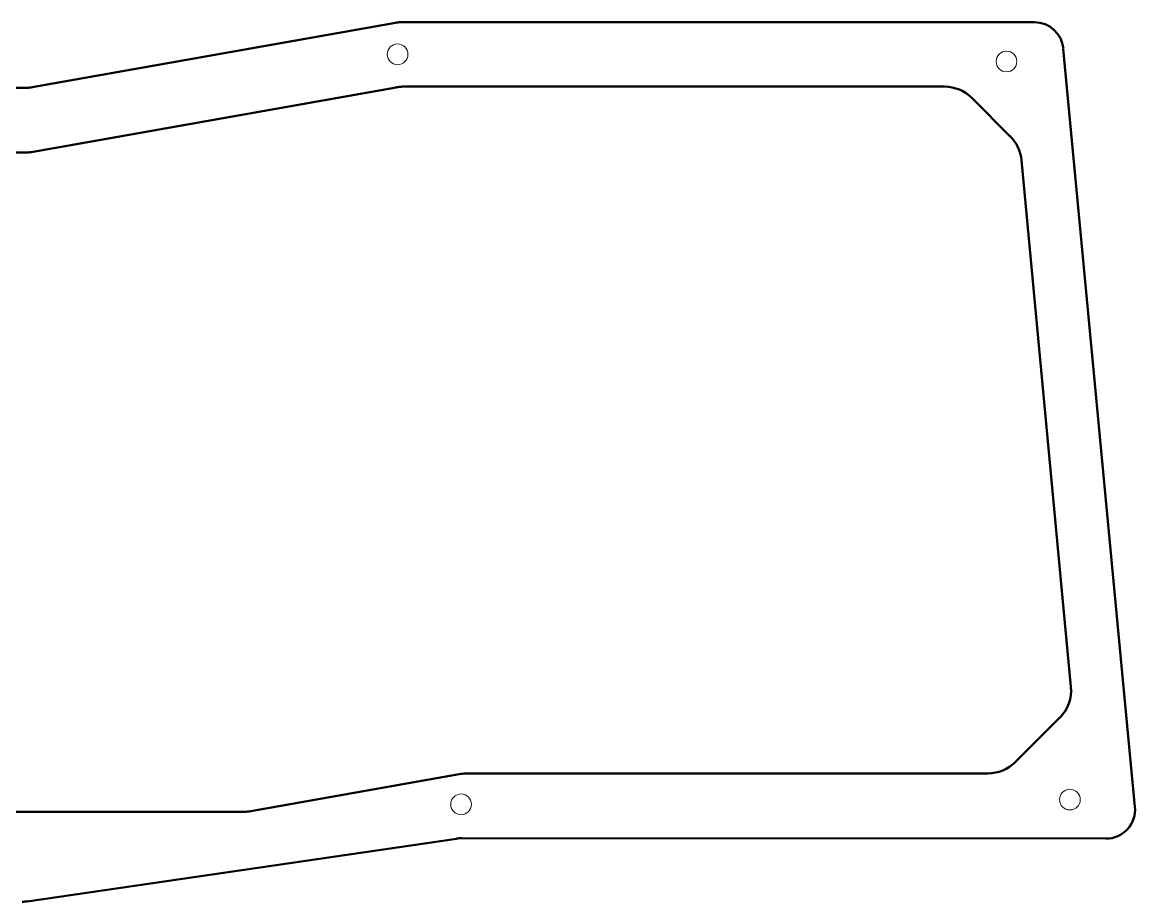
# Model space of a CAD drawing. Header units: millimetres. Extents: x -1113 to 163, y -392 to 100.
# Drawn here: x -909.5 to -737.5, y -36.3 to 99.7 of the extents above; entities that cross this region are included whole.
import ezdxf

# ---------------------------------------------------------------- set-up
doc = ezdxf.new("R2010")
doc.units = ezdxf.units.MM
doc.header["$MEASUREMENT"] = 0
doc.layers.add('Layer 1', color=7, linetype='Continuous')

msp = doc.modelspace()

# ---------------------------------------------------------------- linework, layer by layer
at = {"layer": 'Layer 1', "color": 250, "lineweight": 20}
for centre in [(-851.5236, 94.7228), (-757.4333, 93.6162), (-747.6388, -20.5043), (-841.72, -21.2308)]:
    msp.add_ellipse(centre, major_axis=(0, 1.6), ratio=1, dxfattribs=at)
at = {"layer": 'Layer 1', "color": 250, "lineweight": 50}
for points in [[(-907.9793, 89.6251), (-907.9793, 89.6251), (-851.8453, 99.6157), (-851.8453, 99.6157)], [(-851.0516, 99.6792), (-851.3158, 99.6792), (-851.5795, 99.6559), (-851.8396, 99.6096)], [(-851.0621, 99.6792), (-851.0621, 99.6792), (-753.1372, 99.6792), (-753.1372, 99.6792)], [(-748.6484, 95.6011), (-748.8651, 97.9125), (-750.8052, 99.6792), (-753.1267, 99.6792)], [(-748.6711, 95.5941), (-748.6711, 95.5941), (-737.5822, -21.6256), (-737.5822, -21.6256)], [(-908.7519, 89.5616), (-908.4877, 89.5616), (-908.224, 89.5848), (-907.9638, 89.6311)], [(-851.7606, 89.6158), (-851.7606, 89.6158), (-907.8311, 79.6251), (-907.8311, 79.6251)], [(-850.7129, 89.7216), (-851.0654, 89.7216), (-851.4172, 89.6905), (-851.7643, 89.6288)], [(-767.0093, 89.7216), (-767.0093, 89.7216), (-850.7235, 89.7216), (-850.7235, 89.7216)], [(-762.7555, 87.964), (-763.8809, 89.0894), (-765.4072, 89.7216), (-766.9987, 89.7216)], [(-756.8493, 82.0381), (-756.8493, 82.0381), (-762.7548, 87.9436), (-762.7548, 87.9436)], [(-755.1187, 78.3754), (-755.2492, 79.7673), (-755.8616, 81.07), (-756.8501, 82.0585)], [(-908.8895, 79.5404), (-908.8895, 79.5404), (-920.7216, 79.5404), (-920.7216, 79.5404)], [(-908.8789, 79.5616), (-908.5264, 79.5616), (-908.1746, 79.5927), (-907.8275, 79.6544)], [(-747.4936, -3.0519), (-747.4936, -3.0519), (-755.1348, 78.3551), (-755.1348, 78.3551)], [(-749.2089, -7.856), (-747.9454, -6.5925), (-747.3107, -4.8317), (-747.4775, -3.0527)], [(-756.0873, -14.7147), (-756.0873, -14.7147), (-749.2293, -7.8567), (-749.2293, -7.8567)], [(-760.3101, -16.4504), (-758.7186, -16.4504), (-757.1922, -15.8182), (-756.0669, -14.6928)], [(-874.1973, -22.2924), (-874.1973, -22.2924), (-842.024, -16.5562), (-842.024, -16.5562)], [(-840.9551, -16.4716), (-841.3076, -16.4716), (-841.6594, -16.5027), (-842.0065, -16.5644)], [(-840.9656, -16.4716), (-840.9656, -16.4716), (-760.3206, -16.4716), (-760.3206, -16.4716)], [(-875.2239, -22.3771), (-874.8714, -22.3771), (-874.5196, -22.346), (-874.1725, -22.2843)], [(-975.4374, -22.3771), (-975.4374, -22.3771), (-875.2345, -22.3771), (-875.2345, -22.3771)], [(-842.4129, -26.5549), (-842.4129, -26.5549), (-908.7492, -36.2493), (-908.7492, -36.2493)], [(-841.6192, -26.4702), (-841.8834, -26.4702), (-842.1471, -26.4935), (-842.4073, -26.5398)], [(-742.0696, -26.5363), (-742.0696, -26.5363), (-841.6297, -26.4702), (-841.6297, -26.4702)], [(-909.5218, -36.2916), (-909.2576, -36.2916), (-908.9939, -36.2683), (-908.7338, -36.222)]]:
    msp.add_open_spline(points, degree=3, dxfattribs=at)
for points in [[(-908.7625, 89.5404), (-908.7625, 89.5404), (-931.621, 89.5404), (-931.621, 89.5404), (-931.621, 89.5404), (-942.0152, 89.5404), (-942.0152, 89.5404)], [(-742.059, -26.5363), (-740.7931, -26.5363), (-739.5857, -26.0028), (-738.7334, -25.0668), (-737.881, -24.1308), (-737.4626, -22.879), (-737.5807, -21.6186)]]:
    msp.add_open_spline(points, degree=3, knots=[0, 0, 0, 0, 0.5, 0.5, 0.5, 1, 1, 1, 1], dxfattribs=at)

doc.saveas('drawing.dxf')
